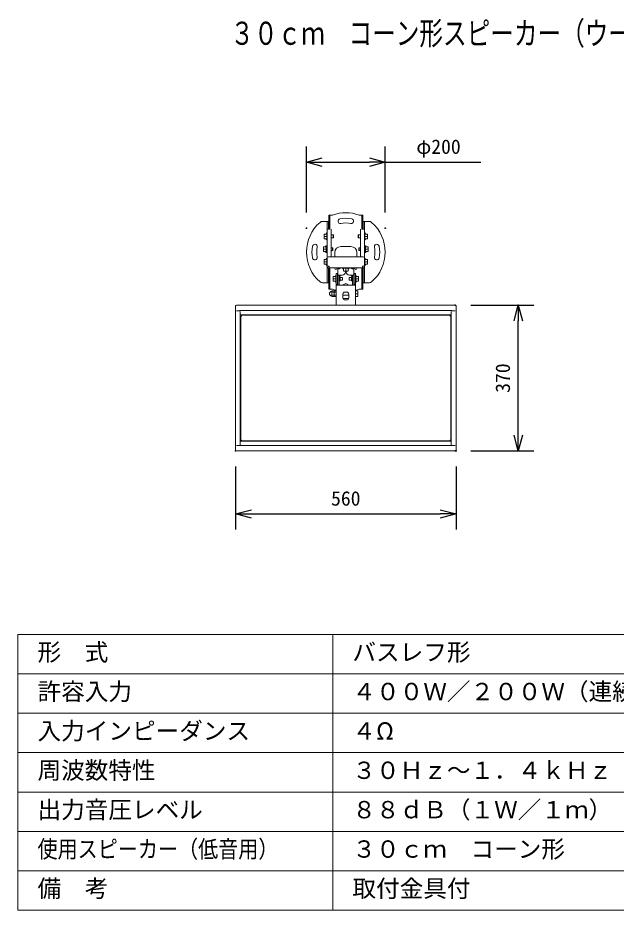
# Model space of a CAD drawing. Units: millimetres, scale not verified. Extents: x -63 to 62, y -56 to 57.
# Drawn here: x -62.5 to 13.5, y -56.5 to 56.8 of the extents above; entities that cross this region are included whole.
import ezdxf
from ezdxf.enums import TextEntityAlignment as Align

# ---------------------------------------------------------------- set-up
doc = ezdxf.new("R2010")
doc.units = ezdxf.units.MM
doc.header["$LTSCALE"] = 0.125
doc.header["$PDMODE"] = 32
doc.header["$PDSIZE"] = 0.0625
for name, color, linetype, lineweight in [('0-0_0', 1, 'Continuous', 18), ('0-1_WAKU', 1, 'Continuous', 18), ('0-4_GAIKEI', 1, 'Continuous', 18), ('0-5_SUNPO', 7, 'Continuous', 25)]:
    doc.layers.add(name, color=color, linetype=linetype, lineweight=lineweight)
doc.layers.add('0-2_MOJI1', color=7, linetype='Continuous')
doc.layers.add('0-6_DEFPOINTS', color=7, linetype='Continuous')
doc.styles.add('ＭＳ ゴシック', font='')
doc.styles.get('ＭＳ ゴシック').set_extended_font_data('MS Gothic')

# ---------------------------------------------------------------- blocks, each defined once
blk = doc.blocks.new('_OPEN30')
at = {"layer": '0-0_0', "color": 7, "lineweight": 25}
blk.add_line((0, 0), (-1, 0), dxfattribs=at)
blk.add_lwpolyline([(-1, 0.26795), (0, 0), (-1, -0.26795)], dxfattribs=at)
blk = doc.blocks.new('D8')
at = {"layer": '0-5_SUNPO'}
for p, q in [((-32.5652, 34.3617), (-32.5652, 42.7617)), ((-22.5652, 34.3617), (-22.5652, 42.7617)), ((-30.5652, 40.7617), (-24.5652, 40.7617)), ((-22.5652, 40.7617), (-10.3985, 40.7617))]:
    blk.add_line(p, q, dxfattribs=at)
at = {"layer": '0-6_DEFPOINTS'}
for p in [(-22.5652, 40.7617), (-32.5652, 32.3617), (-22.5652, 32.3617)]:
    blk.add_point(p, dxfattribs=at)
at = {"layer": '0-5_SUNPO', "xscale": 2, "yscale": 2, "rotation": 180}
blk.add_blockref('_OPEN30', (-32.5652, 40.7617), dxfattribs=at)
at = {"layer": '0-5_SUNPO', "xscale": 2, "yscale": 2}
blk.add_blockref('_OPEN30', (-22.5652, 40.7617), dxfattribs=at)
at = {"layer": '0-5_SUNPO', "style": 'ＭＳ ゴシック'}
blk.add_text('φ200', height=1.833, dxfattribs=at).set_placement((-18.6069, 41.2617), align=Align.BOTTOM_LEFT)
blk = doc.blocks.new('D7')
at = {"layer": '0-5_SUNPO'}
for p, q in [((-11.665, 22.5962), (-3.665, 22.5962)), ((-5.665, 6.0962), (-5.665, 20.5962)), ((-11.665, 4.0962), (-3.665, 4.0962))]:
    blk.add_line(p, q, dxfattribs=at)
at = {"layer": '0-6_DEFPOINTS'}
for p in [(-13.665, 22.5962), (-5.665, 22.5962), (-13.665, 4.0962)]:
    blk.add_point(p, dxfattribs=at)
at = {"layer": '0-5_SUNPO', "xscale": 2, "yscale": 2}
for p, rotation in [((-5.665, 22.5962), 90), ((-5.665, 4.0962), 270)]:
    blk.add_blockref('_OPEN30', p, dxfattribs=dict(at, rotation=rotation))
at = {"layer": '0-5_SUNPO', "style": 'ＭＳ ゴシック'}
blk.add_text('370', height=1.833, rotation=90, dxfattribs=at).set_placement((-6.165, 11.4712), align=Align.BOTTOM_LEFT)
blk = doc.blocks.new('D6')
at = {"layer": '0-5_SUNPO'}
for p, q in [((-41.565, 2.0962), (-41.565, -5.9038)), ((-13.5652, 2.0962), (-13.5652, -5.9038)), ((-39.565, -3.9038), (-15.5652, -3.9038))]:
    blk.add_line(p, q, dxfattribs=at)
at = {"layer": '0-6_DEFPOINTS'}
for p in [(-41.565, 4.0962), (-13.5652, 4.0962), (-13.5652, -3.9038)]:
    blk.add_point(p, dxfattribs=at)
at = {"layer": '0-5_SUNPO', "xscale": 2, "yscale": 2, "rotation": 180}
blk.add_blockref('_OPEN30', (-41.565, -3.9038), dxfattribs=at)
at = {"layer": '0-5_SUNPO', "xscale": 2, "yscale": 2}
blk.add_blockref('_OPEN30', (-13.5652, -3.9038), dxfattribs=at)
at = {"layer": '0-5_SUNPO', "style": 'ＭＳ ゴシック'}
blk.add_text('560', height=1.833, dxfattribs=at).set_placement((-29.4401, -3.4038), align=Align.BOTTOM_LEFT)

msp = doc.modelspace()

# ---------------------------------------------------------------- linework, layer by layer
at = {"layer": '0-1_WAKU', "color": 4}
for p, q in [((62.4863, -21.5), (-62.5137, -21.5)), ((-62.5137, -21.5), (-62.5137, -56.5)), ((-22.5137, -56.5), (-22.5137, -21.5)), ((-62.5137, -56.5), (62.4863, -56.5))]:
    msp.add_line(p, q, dxfattribs=at)
at = {"layer": '0-1_WAKU'}
for p, q in [((-62.5137, -26.5), (62.4863, -26.5)), ((-62.5137, -31.5), (62.4863, -31.5)), ((-62.5137, -36.5), (62.4863, -36.5)), ((-62.5137, -41.5), (62.4863, -41.5)), ((-62.5137, -46.5), (62.4863, -46.5)), ((-62.5137, -51.5), (62.4863, -51.5))]:
    msp.add_line(p, q, dxfattribs=at)
at = {"layer": '0-4_GAIKEI', "color": 7}
for p, q in [((-23.0303, 31.7572), (-22.5612, 31.7572)), ((-23.0303, 29.9829), (-23.0303, 31.7572)), ((-22.8703, 29.9829), (-22.8703, 31.7572)), ((-19.1494, 31.7572), (-18.6803, 31.7572)), ((-18.8403, 29.9829), (-18.8403, 31.7572)), ((-18.6803, 29.9829), (-18.6803, 31.7572)), ((-23.8032, 30.9572), (-23.0603, 30.9572)), ((-23.2203, 23.1572), (-23.2203, 30.9572)), ((-23.0603, 29.9829), (-23.0603, 30.9572)), ((-18.6503, 30.9572), (-17.9074, 30.9572)), ((-18.6503, 29.9829), (-18.6503, 30.9572)), ((-18.4903, 23.1572), (-18.4903, 30.9572)), ((-23.1474, 29.9572), (-23.2203, 29.9572)), ((-23.0603, 29.9829), (-22.8703, 29.9829)), ((-22.7203, 26.4672), (-22.7203, 29.9609)), ((-18.9903, 26.4672), (-18.9903, 29.9609)), ((-18.8403, 29.9829), (-18.6503, 29.9829)), ((-18.4903, 29.9572), (-18.5632, 29.9572)), ((-18.6403, 26.4672), (-23.0703, 26.4672)), ((-22.8703, 26.469), (-23.0603, 26.469)), ((-18.6503, 26.469), (-18.8403, 26.469)), ((-23.2203, 25.0572), (-18.4903, 25.0572)), ((-23.0603, 23.1572), (-23.0603, 25.0572)), ((-23.0303, 22.3572), (-23.0303, 25.0572)), ((-22.8703, 22.3572), (-22.8703, 25.0572)), ((-21.8653, 24.9277), (-21.8653, 25.0372)), ((-21.8653, 22.8774), (-21.8653, 24.9272)), ((-21.8651, 24.9272), (-21.6553, 24.9272)), ((-21.5553, 25.0272), (-21.5553, 25.0572)), ((-20.1553, 25.0572), (-20.1553, 25.0272)), ((-20.0553, 24.9272), (-19.8455, 24.9272)), ((-19.8453, 25.0372), (-19.8453, 24.9277)), ((-19.8453, 22.8774), (-19.8453, 24.9272)), ((-18.8403, 22.3572), (-18.8403, 25.0572)), ((-18.6803, 22.3572), (-18.6803, 25.0572)), ((-18.6503, 23.1572), (-18.6503, 25.0572)), ((-22.0653, 20.3167), (-22.0653, 24.3522)), ((-22.0653, 24.3522), (-21.9053, 24.3522)), ((-21.9053, 24.3522), (-21.9053, 22.9106)), ((-21.8609, 24.1272), (-21.3053, 24.1272)), ((-21.7053, 22.8772), (-21.7053, 24.1179)), ((-20.9053, 24.6572), (-20.9053, 24.5272)), ((-20.8053, 24.6572), (-20.8053, 24.5272)), ((-20.4053, 24.1272), (-19.8497, 24.1272)), ((-20.0053, 22.8772), (-20.0053, 24.1179)), ((-19.8053, 22.9106), (-19.8053, 24.3522)), ((-19.8053, 24.3522), (-19.6453, 24.3522)), ((-19.6453, 20.3167), (-19.6453, 24.3522)), ((-23.8032, 23.1572), (-23.0603, 23.1572)), ((-22.051, 22.8772), (-19.6596, 22.8772)), ((-19.6453, 22.9935), (-19.8053, 22.9935)), ((-18.6503, 23.1572), (-17.9074, 23.1572)), ((-23.0303, 22.3572), (-22.5612, 22.3572)), ((-19.1494, 22.3572), (-18.6803, 22.3572)), ((-34.8553, 1.915), (-34.8553, 20.2166)), ((-34.7553, 20.3167), (-6.9553, 20.3167)), ((-6.8553, 20.2166), (-6.8553, 1.915)), ((-34.7553, 1.815), (-6.9553, 1.815))]:
    msp.add_line(p, q, dxfattribs=at)
at = {"layer": '0-4_GAIKEI'}
for p, q in [((-23.2703, 29.4947), (-23.3803, 29.3572)), ((-23.2203, 29.4947), (-23.2703, 29.4947)), ((-23.2703, 28.6197), (-23.2703, 29.4947)), ((-18.4903, 29.4947), (-18.4403, 29.4947)), ((-18.4403, 29.4947), (-18.3303, 29.3572)), ((-18.4403, 29.4947), (-18.4403, 28.6197)), ((-23.6203, 28.7629), (-23.6203, 29.3516)), ((-23.3432, 29.3572), (-23.6182, 29.3572)), ((-23.6182, 28.7572), (-23.3432, 28.7572)), ((-23.3432, 29.0572), (-23.6021, 29.0572)), ((-23.2703, 28.6197), (-23.3803, 28.7572)), ((-23.2203, 28.6197), (-23.2703, 28.6197)), ((-22.7203, 29.2322), (-22.4515, 29.2322)), ((-22.7203, 28.8822), (-22.4515, 28.8822)), ((-22.4203, 29.201), (-22.4516, 29.2322)), ((-22.4203, 28.9135), (-22.4516, 28.8822)), ((-22.4515, 29.2322), (-22.4515, 28.8822)), ((-22.4203, 29.201), (-22.4203, 28.9135)), ((-19.2903, 29.201), (-19.259, 29.2322)), ((-19.2903, 28.9135), (-19.2903, 29.201)), ((-19.2903, 28.9135), (-19.259, 28.8822)), ((-18.9903, 29.2322), (-19.259, 29.2322)), ((-19.259, 28.8822), (-19.259, 29.2322)), ((-18.9903, 28.8822), (-19.259, 28.8822)), ((-18.4903, 28.6197), (-18.4403, 28.6197)), ((-18.4403, 28.6197), (-18.3303, 28.7572)), ((-18.3674, 29.3572), (-18.0923, 29.3572)), ((-18.3674, 29.0572), (-18.1085, 29.0572)), ((-18.3674, 28.7572), (-18.0923, 28.7572)), ((-18.0903, 29.3516), (-18.0903, 28.7629)), ((-23.7003, 27.1379), (-23.7003, 27.7266)), ((-23.6982, 27.7322), (-23.4232, 27.7322)), ((-23.6821, 27.4322), (-23.4232, 27.4322)), ((-23.3503, 26.9947), (-23.3503, 27.8697)), ((-23.3003, 26.9947), (-23.3003, 27.8697)), ((-23.3003, 27.8572), (-23.2203, 27.8572)), ((-22.5315, 27.6072), (-22.7203, 27.6072)), ((-22.5315, 27.2572), (-22.7203, 27.2572)), ((-22.5316, 27.6072), (-22.5003, 27.576)), ((-22.5316, 27.2572), (-22.5003, 27.2885)), ((-22.5315, 27.6072), (-22.5315, 27.2572)), ((-22.5003, 27.576), (-22.5003, 27.2885)), ((-20.2053, 27.7572), (-21.5053, 27.7572)), ((-19.2103, 27.576), (-19.179, 27.6072)), ((-19.2103, 27.2885), (-19.2103, 27.576)), ((-19.2103, 27.2885), (-19.179, 27.2572)), ((-19.179, 27.2572), (-19.179, 27.6072)), ((-18.9903, 27.6072), (-19.179, 27.6072)), ((-18.9903, 27.2572), (-19.179, 27.2572)), ((-18.4903, 27.8572), (-18.4103, 27.8572)), ((-18.4103, 27.8697), (-18.4103, 26.9947)), ((-18.3603, 27.8697), (-18.3603, 26.9947)), ((-18.2874, 27.7322), (-18.0123, 27.7322)), ((-18.2874, 27.4322), (-18.0285, 27.4322)), ((-18.0103, 27.7266), (-18.0103, 27.1379)), ((-23.6982, 27.1322), (-23.4232, 27.1322)), ((-23.6203, 25.5129), (-23.6203, 26.1016)), ((-23.3432, 26.1072), (-23.6182, 26.1072)), ((-23.4603, 27.1322), (-23.3503, 26.9947)), ((-23.2703, 26.2447), (-23.3803, 26.1072)), ((-23.3503, 26.9947), (-23.3003, 26.9947)), ((-23.3003, 27.0072), (-23.2203, 27.0072)), ((-23.2203, 26.2447), (-23.2703, 26.2447)), ((-23.2703, 25.3697), (-23.2703, 26.2447)), ((-22.2553, 27.0072), (-22.2553, 26.4672)), ((-19.4553, 26.4672), (-19.4553, 27.0072)), ((-18.4903, 27.0072), (-18.4103, 27.0072)), ((-18.4903, 26.2447), (-18.4403, 26.2447)), ((-18.4403, 26.2447), (-18.3303, 26.1072)), ((-18.4403, 26.2447), (-18.4403, 25.3697)), ((-18.4103, 26.9947), (-18.3603, 26.9947)), ((-18.3674, 26.1072), (-18.0923, 26.1072)), ((-18.3603, 26.9947), (-18.2503, 27.1322)), ((-18.2874, 27.1322), (-18.0123, 27.1322)), ((-18.0903, 26.1016), (-18.0903, 25.5129)), ((-23.6182, 25.5072), (-23.3432, 25.5072)), ((-23.3432, 25.8072), (-23.6021, 25.8072)), ((-23.2703, 25.3697), (-23.3803, 25.5072)), ((-23.2203, 25.3697), (-23.2703, 25.3697)), ((-23.0703, 25.2572), (-22.9803, 25.2572)), ((-23.0603, 25.2172), (-23.0603, 25.2572)), ((-23.0603, 25.2172), (-22.9803, 25.2172)), ((-23.0303, 25.2172), (-23.0303, 25.2572)), ((-22.9803, 25.0572), (-22.9803, 25.2572)), ((-22.2553, 25.0572), (-22.2553, 24.9822)), ((-22.0053, 24.9822), (-22.0053, 25.0572)), ((-21.904, 25.0372), (-21.904, 25.0572)), ((-21.904, 25.0372), (-21.5965, 25.0372)), ((-21.7053, 25.0172), (-21.7053, 24.9272)), ((-21.5965, 25.0372), (-21.5965, 25.0572)), ((-21.2928, 25.0572), (-21.2928, 25.0072)), ((-20.4178, 25.0072), (-21.2928, 25.0072)), ((-21.2928, 25.0072), (-21.1553, 24.8972)), ((-21.1553, 24.9343), (-21.1553, 24.6593)), ((-20.8553, 24.9343), (-20.8553, 24.6754)), ((-20.4178, 25.0072), (-20.5553, 24.8972)), ((-20.5553, 24.6593), (-20.5553, 24.9343)), ((-20.4178, 25.0572), (-20.4178, 25.0072)), ((-20.114, 25.0372), (-20.114, 25.0572)), ((-20.114, 25.0372), (-19.8065, 25.0372)), ((-20.0053, 24.9272), (-20.0053, 25.0172)), ((-19.8065, 25.0372), (-19.8065, 25.0572)), ((-19.7053, 25.0572), (-19.7053, 24.9822)), ((-19.4553, 24.9822), (-19.4553, 25.0572)), ((-18.7303, 25.0572), (-18.7303, 25.2572)), ((-18.7303, 25.2572), (-18.6403, 25.2572)), ((-18.6503, 25.2172), (-18.7303, 25.2172)), ((-18.6803, 25.2172), (-18.6803, 25.2572)), ((-18.6503, 25.2572), (-18.6503, 25.2172)), ((-18.4903, 25.3697), (-18.4403, 25.3697)), ((-18.4403, 25.3697), (-18.3303, 25.5072)), ((-18.3674, 25.8072), (-18.1085, 25.8072)), ((-18.3674, 25.5072), (-18.0923, 25.5072)), ((-22.4653, 23.3829), (-22.4653, 23.9716)), ((-22.1882, 23.9772), (-22.4632, 23.9772)), ((-22.1153, 24.1147), (-22.2253, 23.9772)), ((-22.0653, 24.1147), (-22.1153, 24.1147)), ((-22.1153, 23.2397), (-22.1153, 24.1147)), ((-21.9053, 23.8522), (-21.8653, 23.8522)), ((-21.7048, 24.0272), (-21.6553, 24.0272)), ((-21.5903, 23.9272), (-21.6303, 23.9272)), ((-21.5903, 23.4272), (-21.5903, 23.9272)), ((-21.5903, 23.8522), (-21.2965, 23.8522)), ((-21.2653, 23.821), (-21.2966, 23.8522)), ((-21.2965, 23.8522), (-21.2965, 23.5022)), ((-21.2653, 23.821), (-21.2653, 23.5335)), ((-20.561, 24.6572), (-21.1496, 24.6572)), ((-20.4453, 23.821), (-20.414, 23.8522)), ((-20.4453, 23.5335), (-20.4453, 23.821)), ((-20.414, 23.5022), (-20.414, 23.8522)), ((-20.1203, 23.8522), (-20.414, 23.8522)), ((-20.1203, 23.4272), (-20.1203, 23.9272)), ((-20.0803, 23.9272), (-20.1203, 23.9272)), ((-20.0553, 24.0272), (-20.0058, 24.0272)), ((-19.8053, 23.8522), (-19.8453, 23.8522)), ((-19.6453, 24.1147), (-19.5953, 24.1147)), ((-19.5953, 24.1147), (-19.5953, 23.2397)), ((-19.5953, 24.1147), (-19.4853, 23.9772)), ((-19.5224, 23.9772), (-19.2473, 23.9772)), ((-19.2453, 23.9716), (-19.2453, 23.3829)), ((-22.4632, 23.3772), (-22.1882, 23.3772)), ((-22.1882, 23.6772), (-22.4471, 23.6772)), ((-22.1153, 23.2397), (-22.2253, 23.3772)), ((-22.0653, 23.2397), (-22.1153, 23.2397)), ((-21.9053, 22.9935), (-22.0653, 22.9935)), ((-21.9053, 23.5022), (-21.8653, 23.5022)), ((-21.5903, 23.4272), (-21.6303, 23.4272)), ((-21.5903, 23.5022), (-21.2965, 23.5022)), ((-21.2653, 23.5335), (-21.2966, 23.5022)), ((-20.4453, 23.5335), (-20.414, 23.5022)), ((-20.1203, 23.5022), (-20.414, 23.5022)), ((-20.0803, 23.4272), (-20.1203, 23.4272)), ((-19.8053, 23.5022), (-19.8453, 23.5022)), ((-19.6453, 23.2397), (-19.5953, 23.2397)), ((-19.5953, 23.2397), (-19.4853, 23.3772)), ((-19.5224, 23.6772), (-19.2635, 23.6772)), ((-19.5224, 23.3772), (-19.2473, 23.3772)), ((-22.6528, 22.0647), (-22.6403, 22.0647)), ((-22.6403, 22.1025), (-22.6221, 22.1525)), ((-22.6403, 21.4519), (-22.6403, 22.1025)), ((-22.3335, 22.1525), (-22.6221, 22.1525)), ((-22.3335, 21.9649), (-22.6221, 21.9649)), ((-22.3335, 21.5896), (-22.6221, 21.5896)), ((-22.3335, 22.1525), (-22.3153, 22.1025)), ((-22.3153, 21.4519), (-22.3153, 22.1025)), ((-22.297, 22.1525), (-22.3152, 22.1025)), ((-22.297, 22.1525), (-22.0836, 22.1525)), ((-22.297, 21.9649), (-22.0836, 21.9649)), ((-22.297, 21.5896), (-22.0836, 21.5896)), ((-22.0653, 22.1022), (-22.0836, 22.1525)), ((-21.2303, 21.7272), (-21.2303, 21.2272)), ((-20.4803, 21.5772), (-21.2303, 21.5772)), ((-20.7303, 21.9772), (-20.9803, 21.9772)), ((-20.4803, 21.2272), (-20.4803, 21.7272)), ((-19.6453, 22.1272), (-19.3453, 22.1272)), ((-19.6453, 21.7772), (-19.3635, 21.7772)), ((-19.3453, 22.1272), (-19.3453, 21.4272)), ((-22.6528, 21.4897), (-22.6403, 21.4897)), ((-22.6403, 21.4519), (-22.6221, 21.4019)), ((-22.3335, 21.4019), (-22.6221, 21.4019)), ((-22.3335, 21.4019), (-22.3153, 21.4519)), ((-22.297, 21.4019), (-22.3152, 21.452)), ((-22.297, 21.4019), (-22.0836, 21.4019)), ((-22.0653, 21.4522), (-22.0836, 21.4019)), ((-20.4859, 21.1772), (-21.2247, 21.1772)), ((-20.9803, 20.9772), (-20.7303, 20.9772)), ((-19.6453, 21.4272), (-19.3453, 21.4272)), ((-34.7553, 19.6152), (-34.3053, 19.6152)), ((-34.3053, 19.634), (-7.4053, 19.634)), ((-34.2553, 19.5372), (-34.2553, 2.5945)), ((-7.4553, 2.5945), (-7.4553, 19.5372)), ((-7.4053, 19.6152), (-6.9553, 19.6152)), ((-7.4553, 19.0908), (-34.2553, 19.0908)), ((-34.2053, 18.9408), (-34.1453, 18.9408)), ((-34.2053, 3.1908), (-34.2053, 18.9408)), ((-34.1053, 19.0408), (-7.6053, 19.0408)), ((-34.1053, 18.9808), (-34.1053, 19.0408)), ((-7.6053, 18.9808), (-7.6053, 19.0408)), ((-7.5653, 18.9408), (-7.5053, 18.9408)), ((-7.5053, 18.9408), (-7.5053, 3.1908)), ((-7.4553, 17.1658), (-7.5053, 17.1658)), ((-7.4553, 16.9658), (-7.5053, 16.9658)), ((-7.4553, 5.1658), (-7.5053, 5.1658)), ((-7.4553, 4.9658), (-7.5053, 4.9658)), ((-34.7553, 2.5165), (-34.3053, 2.5165)), ((-7.4053, 2.4976), (-34.3053, 2.4976)), ((-7.4553, 3.0408), (-34.2553, 3.0408)), ((-34.1453, 3.1908), (-34.2053, 3.1908)), ((-34.1053, 3.0908), (-34.1053, 3.1508)), ((-34.1053, 3.0908), (-7.6053, 3.0908)), ((-7.6053, 3.0908), (-7.6053, 3.1508)), ((-7.5053, 3.1908), (-7.5653, 3.1908)), ((-7.4053, 2.5165), (-6.9553, 2.5165))]:
    msp.add_line(p, q, dxfattribs=at)
for points in [[(-23.4603, 27.7322), (-23.3503, 27.8697), (-23.3003, 27.8697)], [(-18.4103, 27.8697), (-18.3603, 27.8697), (-18.2503, 27.7322)]]:
    msp.add_lwpolyline(points, dxfattribs=at)
at = {"layer": '0-4_GAIKEI', "color": 7}
for centre, radius, start, end in [((-20.8553, 27.0572), 5, 70.05156, 109.94844), ((-20.8553, 27.0572), 5, 130.92606, 229.07394), ((-23.8032, 30.4572), 0.5, 90, 130.92606), ((-17.9074, 30.4572), 0.5, 49.07394, 90), ((-20.8553, 27.0572), 5, 310.92606, 49.07394), ((-23.0703, 26.3172), 0.15, 90, 180), ((-18.6403, 26.3172), 0.15, 0, 90), ((-21.6553, 25.0272), 0.1, 270, 0), ((-20.0553, 25.0272), 0.1, 180, 270), ((-21.3053, 24.5272), 0.4, 270, 0), ((-20.4053, 24.5272), 0.4, 180, 270), ((-23.8032, 23.6572), 0.5, 229.07394, 270), ((-17.9074, 23.6572), 0.5, 270, 310.92606), ((-20.8553, 27.0572), 5, 250.05156, 255.99135), ((-20.8553, 27.0572), 5, 284.00865, 289.94844), ((-34.7553, 20.2167), 0.1, 90, 180), ((-6.9553, 20.2167), 0.1, 0, 90), ((-34.7553, 1.915), 0.1, 180, 270), ((-6.9553, 1.915), 0.1, 270, 0)]:
    msp.add_arc(centre, radius, start, end, dxfattribs=at)
at = {"layer": '0-4_GAIKEI'}
for centre, radius, start, end in [((-21.5499, 30.9965), 0.3, 100, 280), ((-20.8553, 27.0572), 4.3, 80, 100), ((-20.8553, 27.0572), 3.7, 80, 100), ((-20.1607, 30.9965), 0.3, 260, 80), ((-20.8553, 27.0572), 4.3, 170, 190), ((-24.7945, 27.7518), 0.3, 350, 170), ((-20.8553, 27.0572), 3.7, 170, 190), ((-21.5053, 27.0072), 0.75, 90, 180), ((-20.2053, 27.0072), 0.75, 0, 90), ((-16.9161, 27.7518), 0.3, 10, 190), ((-20.8553, 27.0572), 3.7, 350, 10), ((-20.8553, 27.0572), 4.3, 350, 10), ((-24.7945, 26.3626), 0.3, 190, 10), ((-16.9161, 26.3626), 0.3, 170, 350), ((-23.0703, 25.4072), 0.15, 180, 270), ((-23.0603, 25.2172), 0.16, 180, 270), ((-22.1303, 24.9822), 0.125, 180, 0), ((-22.0653, 25.0172), 0.36, 0, 3.19658), ((-19.6453, 25.0172), 0.36, 176.80342, 180), ((-19.5803, 24.9822), 0.125, 180, 0), ((-18.6503, 25.2172), 0.16, 270, 0), ((-18.6403, 25.4072), 0.15, 270, 0), ((-21.6303, 24.0022), 0.075, 180, 270), ((-21.6553, 24.1272), 0.1, 270, 0), ((-20.0553, 24.1272), 0.1, 180, 270), ((-20.0803, 24.0022), 0.075, 270, 360), ((-21.6303, 23.3522), 0.075, 90, 180), ((-20.8553, 22.6772), 0.375, 32.30235, 147.69765), ((-20.0803, 23.3522), 0.075, 0, 90), ((-22.6528, 21.7772), 0.2875, 90, 270), ((-20.9803, 21.7272), 0.25, 90, 180), ((-20.7303, 21.7272), 0.25, 0, 90), ((-20.9803, 21.2272), 0.25, 180, 270), ((-20.7303, 21.2272), 0.25, 270, 0), ((-34.1453, 18.9808), 0.04, 270, 0), ((-7.5653, 18.9808), 0.04, 180, 270), ((-34.1453, 3.1508), 0.04, 0, 90), ((-7.5653, 3.1508), 0.04, 90, 180)]:
    msp.add_arc(centre, radius, start, end, dxfattribs=at)

# ---------------------------------------------------------------- block references
at = {"layer": '0-5_SUNPO'}
for name in ['D8', 'D7', 'D6']:
    msp.add_blockref(name, (6.7099, -2.2795), dxfattribs=at)

# ---------------------------------------------------------------- texts
at = {"layer": '0-2_MOJI1', "style": 'ＭＳ ゴシック'}
for s, height, width, p in [('３０ｃｍ\u3000コーン形スピーカー（ウーハー）（壁取付金具付）', 2.933, 0.75, (-35.5137, 52.5)), ('使用スピーカー（低音用）', 2.199, 0.85, (-60.0137, -50.5))]:
    msp.add_text(s, height=height, dxfattribs=dict(at, width=width)).set_placement(p, align=Align.BOTTOM_LEFT)
for s, p in [('形\u3000式', (-60.0137, -25.5)), ('バスレフ形', (-20.0137, -25.5)), ('許容入力', (-60.0137, -30.5)), ('４００Ｗ／２００Ｗ（連続プログラム／ＲＭＳ）', (-20.0137, -30.5)), ('入力インピーダンス', (-60.0137, -35.5)), ('４Ω', (-20.0137, -35.5)), ('周波数特性', (-60.0137, -40.5)), ('３０Ｈｚ～１．４ｋＨｚ', (-20.0137, -40.5)), ('出力音圧レベル', (-60.0137, -45.5)), ('８８ｄＢ（１Ｗ／１ｍ）', (-20.0137, -45.5)), ('３０ｃｍ\u3000コーン形', (-20.0137, -50.5)), ('備\u3000考', (-60.0137, -55.5)), ('取付金具付', (-20.0137, -55.5))]:
    msp.add_text(s, height=2.199, dxfattribs=at).set_placement(p, align=Align.BOTTOM_LEFT)

doc.saveas('drawing.dxf')
